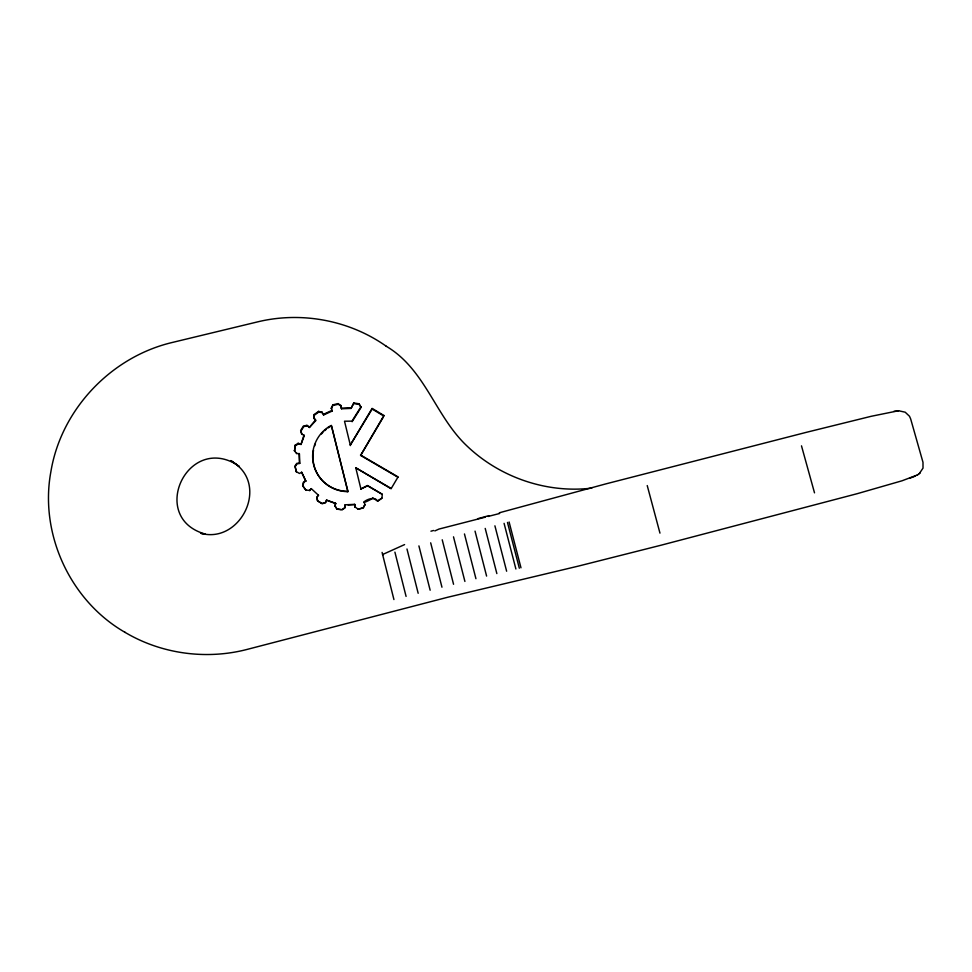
<?xml version="1.0" encoding="UTF-8"?>
<svg xmlns="http://www.w3.org/2000/svg" width="972" height="972" viewBox="0 0 972 972"><rect width="100%" height="100%" fill="white"/><g stroke="black" fill="none" stroke-linecap="round" stroke-linejoin="round"><path stroke-width="1.46" d="M345.109 504.796L345.109 507.688L345.109 504.796L354.719 504.359L355.205 507.238L354.719 504.359M372.835 498.308C352.459 509.68 372.969 492.039 377.634 501.273L381.923 498.138L382.288 494.323L367.501 485.49L360.891 488.977L367.574 485.83L382.288 494.323M295.075 445.273L294.577 450.984L295.075 445.273L298.076 443.329L300.98 444.483L304.321 435.578L301.612 433.913L300.627 430.523L303.434 426.015L306.933 425.347L309.351 427.498L315.864 420.536L313.822 417.984L314.223 414.497L318.537 411.387L322.024 412.104L323.591 414.983L332.266 411.01L332.06 410.378L323.348 414.364L323.591 414.983M314.114 418.592L314.223 414.497M302.608 485.733L303.361 482.258L305.658 480.921L303.689 482.61L302.936 486.073L306.071 490.35L302.936 486.073M341.014 509.729L337.065 509.121L334.927 505.914L335.595 503.338L326.568 500.07L325.401 502.463L321.963 503.484L317.407 500.714L316.75 497.227L318.354 495.1L317.018 497.518L317.674 500.993L322.218 503.739L325.644 502.731L326.568 500.07M337.065 509.121L335.121 506.169L335.595 503.338M300.98 444.483L304.005 435.043M358.133 509.219L363.224 507.7L364.925 504.565L363.309 507.943L358.133 509.219L355.084 506.983M332.898 404.826L331.416 408.544L332.898 404.826L338.074 403.599L341.002 405.567L341.537 408.799L351.05 408.41L353.832 402.967L359.069 403.781L361.11 407.353L352.107 421.727M398.034 477.276L360.612 455.431L383.916 415.506L372.106 408.386L350.285 445.079L372.155 409.03L383.916 416.113L383.916 415.506M360.612 455.431L383.175 417.389M351.05 408.41L353.832 402.967M301.952 434.448L300.968 431.07L303.762 426.587L307.249 425.918M361.013 406.721L351.973 421.143L344.513 421.204L350.43 445.577M294.771 466.256L296.8 463.316L299.777 463.377L297.153 463.741L295.136 466.669L296.363 471.809L295.136 466.669M919.318 473.619L923.011 468.115L922.987 462.308L910.679 418.968L909.5 416.271L905.199 412.201L898.541 410.743L871.264 416.283L806.238 432.358L605.908 483.874L499.292 512.791M309.351 427.498L315.584 419.94L313.822 417.984M318.634 495.404L311.295 488.637L309.303 490.398L305.743 490.034M309.606 490.714L311.295 488.637M336.871 508.878L342.156 509.68L344.951 507.433M344.185 508.429L342.156 509.68M124.829 632.213L125.157 632.42C161.571 654.059 206.574 660.061 247.483 649.32L447.752 597.245L578.206 566.141L661.033 545.219L857.365 493.642L902.004 480.8L917.544 474.907M916.875 475.393L919.974 473.133M314.503 415.105L318.804 412.019L322.267 412.723L322.024 412.104M295.439 445.771L298.416 443.84M347.964 491.625L331.525 425.918L329.958 426.088A35.357 35.089 -14.9 0 0 313.385 463.608L313.944 465.843A35.357 35.089 -14.9 0 0 346.19 491.297L347.964 491.625L346.348 491.601A35.223 34.956 -15 0 1 313.519 450.364M404.595 544.587L382.603 554.526L393.927 599.554M434.836 530.931L438.955 529.072L485.162 517.201M909.889 478.188L912.429 477.228M912.684 477.106L915.26 476.134M305.986 481.274L301.648 472.234L299.473 473.498L296.01 471.42M478.127 518.586L488.952 515.634M430.936 531.186L433.609 530.481M488.053 516.46L499.608 513.495M333.117 405.482L338.268 404.255L341.184 406.223M893.778 411.387L895.516 411.144M896.792 410.986L898.541 410.743M591.802 488.114C546.167 493.594 498.806 476.985 465.94 444.982C435.189 415.336 424.886 369.129 386.431 346.372L386.2 346.226M348 504.93L354.841 504.626M341.002 405.567L341.366 408.155L350.916 407.778M296.448 453.268L299.437 453.875L299.777 463.377M353.954 403.623L359.178 404.437L361.11 407.353M204.873 534.102L200.584 533.239C239.003 544.15 268.211 488.649 235.917 464.154L239.367 466.596L230.862 460.582L235.613 463.948C186.174 435.614 149.105 517.882 204.849 533.944M298.076 443.329L300.64 443.985M326.799 500.349L335.802 503.605M386.431 346.372C349.555 320.189 301.356 311.186 257.459 321.914L172.846 342.338C111.428 356.554 61.151 409.285 50.896 471.627C39.293 533.871 70.203 600.927 125.157 632.42M360.503 454.981L398.07 476.912L391.084 488.746L355.776 467.799L391.096 488.418M372.786 498.016L377.598 501.005L381.923 498.138M306.933 425.347L309.047 426.927M294.212 450.51L296.8 453.73M301.648 472.234L305.658 480.921M318.537 411.387L318.804 412.019M331.197 407.912L332.266 411.01M364.063 502.074L365.01 504.833M338.074 403.599L338.268 404.255M801.487 445.844L814.512 492.84M341.366 408.155L341.537 408.799M647.231 485.563L659.964 533.13M509.097 521.976L520.98 567.818M507.469 522.414L519.327 568.207M504.079 523.337L515.889 569.009M494.906 525.816L506.631 571.22M485.21 528.416L496.85 573.577M475.041 531.125L486.595 576.08M464.458 533.944L475.928 578.705M453.499 536.836L464.908 581.438M442.224 539.8L453.56 584.281M430.681 542.826L441.956 587.21M418.908 545.9L430.146 590.211M406.976 548.998L418.167 593.285M394.911 552.12L406.077 596.407M331.306 425.347L347.806 491.31M382.093 552.4L382.786 555.255M355.776 467.799L360.989 489.293M359.069 403.781L359.178 404.437M299.097 453.414L299.437 462.951M314.661 445.929A35.223 34.956 -15 0 1 315.45 443.767M321.404 434.01A35.223 34.956 -15 0 1 322.959 432.321M324.624 430.73A35.223 34.956 -15 0 1 326.385 429.247M328.232 427.899A35.223 34.956 -15 0 1 330.176 426.659"/></g></svg>
